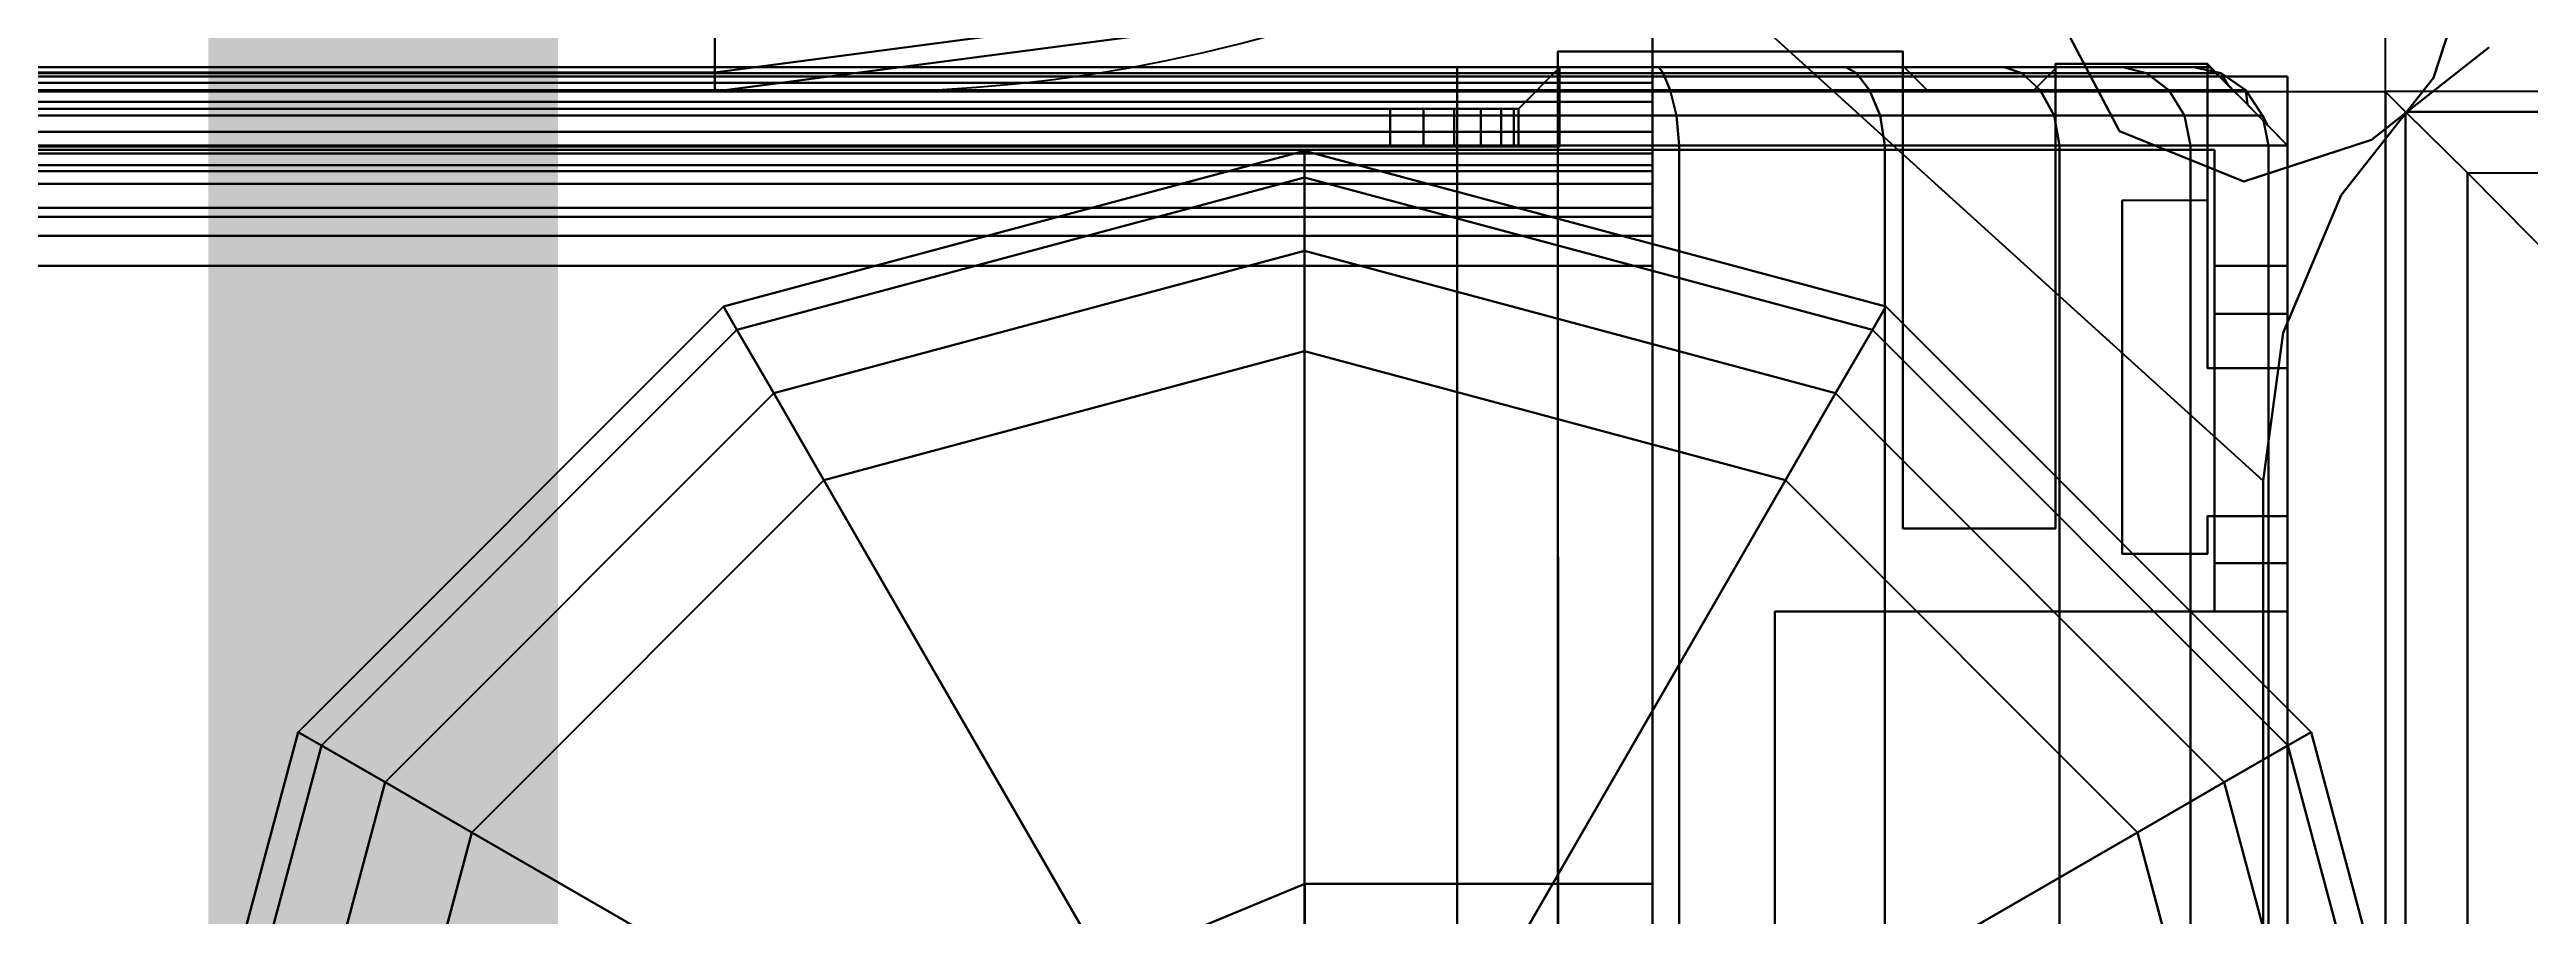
# Model space of a CAD drawing. Extents: x -170 to 1783, y -20 to 1205.
# Drawn here: x 1179.668 to 1181.696, y 281.063 to 281.769 of the extents above; entities that cross this region are included whole.
import ezdxf
from ezdxf.enums import TextEntityAlignment as Align

# ---------------------------------------------------------------- set-up
doc = ezdxf.new("R2010")
doc.units = 0
doc.header["$LTSCALE"] = 96
doc.header["$MEASUREMENT"] = 0
for name, color, linetype in [('A-FURN-3-PANEL-GLIDE', 7, 'Continuous'), ('A-FURN-3-PANEL-GLIDE-HOUSING', 7, 'Continuous'), ('A-FURN-3-PANEL-RACE', 7, 'Continuous'), ('A-FURN-3-PANEL-SIDE1', 7, 'Continuous'), ('A-FURN-3-PANEL-SIDE2', 7, 'Continuous'), ('A-FURN-3-PANEL-TOPCAP', 7, 'Continuous'), ('A-FURN-3-PANEL-TRIM', 7, 'Continuous'), ('A-FURN-3-WKSF-TRIM', 7, 'Continuous'), ('A-FURN-P-PNLS', 7, 'Continuous'), ('A-FURN-P-WKSF', 7, 'Continuous'), ('MAIN_ELECTRICAL', 7, 'Continuous'), ('MAIN_PANEL', 7, 'Continuous'), ('MAIN_PANEL_COMP', 7, 'Continuous'), ('MAIN_WKSURF', 7, 'Continuous'), ('SM', 7, 'Continuous')]:
    doc.layers.add(name, color=color, linetype=linetype)

# ---------------------------------------------------------------- blocks, each defined once
blk = doc.blocks.new('EC-EFP-456')
at = {"layer": 'A-FURN-3-PANEL-GLIDE', "color": 20, "linetype": 'Continuous'}
for points in [[(46.6501, 1.8052, 0.2464), (46.6391, 1.8242, 0.1642), (47.115, 1.9517, 0.1642), (47.115, 1.9297, 0.2464)], [(46.6391, 1.8242, 0.1642), (46.6501, 1.8052, 0.0821), (47.115, 1.9297, 0.0821), (47.115, 1.9517, 0.1642)], [(47.115, 1.9297, 0.2464), (47.115, 1.9517, 0.1642), (47.5909, 1.8242, 0.1642), (47.5799, 1.8052, 0.2464)], [(47.115, 1.9517, 0.1642), (47.115, 1.9297, 0.0821), (47.5799, 1.8052, 0.0821), (47.5909, 1.8242, 0.1642)], [(46.6802, 1.7531, 0.3065), (46.6501, 1.8052, 0.2464), (47.115, 1.9297, 0.2464), (47.115, 1.8696, 0.3065)], [(46.6501, 1.8052, 0.0821), (46.6802, 1.7531, 0.022), (47.115, 1.8696, 0.022), (47.115, 1.9297, 0.0821)], [(47.115, 1.8696, 0.3065), (47.115, 1.9297, 0.2464), (47.5799, 1.8052, 0.2464), (47.5498, 1.7531, 0.3065)], [(47.115, 1.9297, 0.0821), (47.115, 1.8696, 0.022), (47.5498, 1.7531, 0.022), (47.5799, 1.8052, 0.0821)], [(46.7213, 1.682, 0.3285), (46.6802, 1.7531, 0.3065), (47.115, 1.8696, 0.3065), (47.115, 1.7875, 0.3285)], [(46.6802, 1.7531, 0.022), (46.7213, 1.682), (47.115, 1.7875), (47.115, 1.8696, 0.022)], [(47.115, 1.7875, 0.3285), (47.115, 1.8696, 0.3065), (47.5498, 1.7531, 0.3065), (47.5088, 1.682, 0.3285)], [(47.115, 1.8696, 0.022), (47.115, 1.7875), (47.5088, 1.682), (47.5498, 1.7531, 0.022)], [(46.3098, 1.4649, 0.2464), (46.2908, 1.4759, 0.1642), (46.6391, 1.8242, 0.1642), (46.6501, 1.8052, 0.2464)], [(46.2908, 1.4759, 0.1642), (46.3098, 1.4649, 0.0821), (46.6501, 1.8052, 0.0821), (46.6391, 1.8242, 0.1642)], [(47.5799, 1.8052, 0.2464), (47.5909, 1.8242, 0.1642), (47.9392, 1.4759, 0.1642), (47.9202, 1.4649, 0.2464)], [(47.5909, 1.8242, 0.1642), (47.5799, 1.8052, 0.0821), (47.9202, 1.4649, 0.0821), (47.9392, 1.4759, 0.1642)], [(46.3619, 1.4348, 0.3065), (46.3098, 1.4649, 0.2464), (46.6501, 1.8052, 0.2464), (46.6802, 1.7531, 0.3065)], [(46.3098, 1.4649, 0.0821), (46.3619, 1.4348, 0.022), (46.6802, 1.7531, 0.022), (46.6501, 1.8052, 0.0821)], [(47.0138, 1.1754, 0.3285), (46.7213, 1.682, 0.3285), (47.115, 1.7875, 0.3285), (47.115, 1.2025, 0.3285)], [(47.115, 1.2025, 0.3285), (47.115, 1.7875, 0.3285), (47.5088, 1.682, 0.3285), (47.2163, 1.1754, 0.3285)], [(47.5498, 1.7531, 0.3065), (47.5799, 1.8052, 0.2464), (47.9202, 1.4649, 0.2464), (47.8681, 1.4348, 0.3065)], [(47.5799, 1.8052, 0.0821), (47.5498, 1.7531, 0.022), (47.8681, 1.4348, 0.022), (47.9202, 1.4649, 0.0821)], [(46.433, 1.3937, 0.3285), (46.3619, 1.4348, 0.3065), (46.6802, 1.7531, 0.3065), (46.7213, 1.682, 0.3285)], [(46.3619, 1.4348, 0.022), (46.433, 1.3937), (46.7213, 1.682), (46.6802, 1.7531, 0.022)], [(47.5088, 1.682, 0.3285), (47.5498, 1.7531, 0.3065), (47.8681, 1.4348, 0.3065), (47.797, 1.3937, 0.3285)], [(47.5498, 1.7531, 0.022), (47.5088, 1.682), (47.797, 1.3937), (47.8681, 1.4348, 0.022)], [(46.9396, 1.1013, 0.3285), (46.433, 1.3937, 0.3285), (46.7213, 1.682, 0.3285), (47.0138, 1.1754, 0.3285)], [(47.2163, 1.1754, 0.3285), (47.5088, 1.682, 0.3285), (47.797, 1.3937, 0.3285), (47.2904, 1.1013, 0.3285)], [(46.1853, 1, 0.2464), (46.1632, 1, 0.1642), (46.2908, 1.4759, 0.1642), (46.3098, 1.4649, 0.2464)], [(46.1632, 1, 0.1642), (46.1853, 1, 0.0821), (46.3098, 1.4649, 0.0821), (46.2908, 1.4759, 0.1642)], [(46.2454, 1, 0.3065), (46.1853, 1, 0.2464), (46.3098, 1.4649, 0.2464), (46.3619, 1.4348, 0.3065)], [(46.1853, 1, 0.0821), (46.2454, 1, 0.022), (46.3619, 1.4348, 0.022), (46.3098, 1.4649, 0.0821)], [(47.8681, 1.4348, 0.3065), (47.9202, 1.4649, 0.2464), (48.0447, 1, 0.2464), (47.9846, 1, 0.3065)], [(47.9202, 1.4649, 0.0821), (47.8681, 1.4348, 0.022), (47.9846, 1, 0.022), (48.0447, 1, 0.0821)], [(47.9202, 1.4649, 0.2464), (47.9392, 1.4759, 0.1642), (48.0667, 1, 0.1642), (48.0447, 1, 0.2464)], [(47.9392, 1.4759, 0.1642), (47.9202, 1.4649, 0.0821), (48.0447, 1, 0.0821), (48.0667, 1, 0.1642)], [(46.3275, 1, 0.3285), (46.2454, 1, 0.3065), (46.3619, 1.4348, 0.3065), (46.433, 1.3937, 0.3285)], [(46.2454, 1, 0.022), (46.3275, 1), (46.433, 1.3937), (46.3619, 1.4348, 0.022)], [(47.797, 1.3937, 0.3285), (47.8681, 1.4348, 0.3065), (47.9846, 1, 0.3065), (47.9025, 1, 0.3285)], [(47.8681, 1.4348, 0.022), (47.797, 1.3937), (47.9025, 1), (47.9846, 1, 0.022)], [(46.9125, 1, 0.3285), (46.3275, 1, 0.3285), (46.433, 1.3937, 0.3285), (46.9396, 1.1013, 0.3285)], [(47.2904, 1.1013, 0.3285), (47.797, 1.3937, 0.3285), (47.9025, 1, 0.3285), (47.3175, 1, 0.3285)]]:
    blk.add_3dface(points, dxfattribs=at)
at = {"layer": 'A-FURN-3-PANEL-GLIDE', "color": 20, "linetype": 'Continuous', "invisible_edges": 12}
for points in [[(47.115, 1), (47.115, 1.7875), (46.7213, 1.682)], [(47.115, 1), (47.5088, 1.682), (47.115, 1.7875)], [(47.115, 1), (46.7213, 1.682), (46.433, 1.3937)], [(47.115, 1), (47.797, 1.3937), (47.5088, 1.682)], [(47.115, 1), (46.433, 1.3937), (46.3275, 1)], [(47.115, 1), (47.9025, 1), (47.797, 1.3937)]]:
    blk.add_3dface(points, dxfattribs=at)
at = {"layer": 'A-FURN-3-PANEL-GLIDE-HOUSING', "color": 40, "linetype": 'Continuous'}
for points in [[(47.1152, 1.3517, 3.6147), (46.8656, 1.2483, 3.6147), (46.8656, 1.2483, 4.1997), (47.1152, 1.3517, 4.1997)], [(47.1152, 1.3517, 4.1997), (46.8656, 1.2483, 4.1997), (46.8939, 1.22, 4.2397), (47.1152, 1.3117, 4.2397)], [(47.1152, 1.3117, 3.5747), (46.8939, 1.22, 3.5747), (46.8656, 1.2483, 3.6147), (47.1152, 1.3517, 3.6147)], [(47.1152, 1.3517, 4.1997), (47.1152, 1.3117, 4.2397), (47.4, 1.3117, 4.2397), (47.4, 1.3517, 4.1997)], [(47.1152, 1.3517, 4.1997), (47.4, 1.3517, 4.1997), (47.4, 1.3517, 3.6147), (47.1152, 1.3517, 3.6147)], [(47.1152, 1.3117, 3.5747), (47.1152, 1.3517, 3.6147), (47.4, 1.3517, 3.6147), (47.4, 1.3117, 3.5747)]]:
    blk.add_3dface(points, dxfattribs=at)
at = {"layer": 'A-FURN-3-PANEL-RACE', "color": 40, "linetype": 'Continuous'}
for points, invisible_edges in [([(0.08, 2.0125, 3.515), (0.08, 2.0125, 0.3963), (47.92, 2.0125, 0.3963), (47.92, 2.0125, 3.515)], 8), ([(0.5, 1.5745, 0.3963), (47.5, 1.5745, 0.3963), (0.08, 2.0125, 0.3963), (0.08, 1.5745, 0.3963)], 3), ([(47.5, 1.5745, 0.3963), (47.92, 1.5745, 0.3963), (47.92, 2.0125, 0.3963), (0.08, 2.0125, 0.3963)], 8), ([(0.6, 2.0125, 4.0847), (0.6, 2.0125, 3.515), (47.4, 2.0125, 3.515), (47.4, 2.0125, 4.0847)], 2), ([(47.4, 1.9525, 3.515), (47.4, 1.9525, 4.0847), (47.4, 2.0125, 4.0847), (47.4, 2.0125, 3.515)], 2), ([(47.86, 1.9525, 3.515), (47.4, 1.9525, 3.515), (47.4, 2.0125, 3.515), (47.92, 2.0125, 3.515)], 8), ([(47.4, 1.9493, 4.1093), (47.4, 2.0072, 4.1248), (47.4, 2.0125, 4.0847), (47.4, 1.9525, 4.0847)], 5), ([(47.86, 1.5745, 3.515), (47.86, 1.9525, 3.515), (47.92, 2.0125, 3.515), (47.92, 1.5745, 3.515)], 2), ([(47.92, 1.8575, 3.1951), (47.92, 2.0125, 3.515), (47.92, 2.0125, 0.3963), (47.92, 1.8575, 1.4986)], 5), ([(47.92, 1.8181, 1.4986), (47.92, 1.8575, 1.4986), (47.92, 2.0125, 0.3963), (47.92, 1.5745, 0.3963)], 10), ([(47.92, 1.5745, 3.245), (47.92, 1.5745, 3.515), (47.92, 2.0125, 3.515), (47.92, 1.8575, 3.1951)], 4), ([(47.4, 1.9398, 4.1322), (47.4, 1.9918, 4.1622), (47.4, 2.0072, 4.1248), (47.4, 1.9493, 4.1093)], 5), ([(47.4, 1.9247, 4.1519), (47.4, 1.9671, 4.1943), (47.4, 1.9918, 4.1622), (47.4, 1.9398, 4.1322)], 5), ([(47.86, 1.9525, 0.4563), (0.14, 1.9525, 0.4563), (0.14, 1.9525, 3.515), (47.86, 1.9525, 3.515)], 4), ([(0.5, 1.5745, 0.4563), (0.14, 1.5745, 0.4563), (0.14, 1.9525, 0.4563), (47.5, 1.5745, 0.4563)], 12), ([(47.5, 1.5745, 0.4563), (0.14, 1.9525, 0.4563), (47.86, 1.9525, 0.4563), (47.86, 1.5745, 0.4563)], 1), ([(47.4, 1.9525, 3.515), (0.6, 1.9525, 3.515), (0.6, 1.9525, 4.0847), (47.4, 1.9525, 4.0847)], 1), ([(47.4, 1.905, 4.1669), (47.4, 1.935, 4.2189), (47.4, 1.9671, 4.1943), (47.4, 1.9247, 4.1519)], 5), ([(47.86, 1.9525, 0.4563), (47.86, 1.9525, 3.515), (47.86, 1.8575, 3.1951), (47.86, 1.8575, 1.4986)], 10), ([(47.86, 1.5745, 0.4563), (47.86, 1.9525, 0.4563), (47.86, 1.8575, 1.4986), (47.86, 1.8181, 1.4986)], 10), ([(47.86, 1.8575, 3.1951), (47.86, 1.9525, 3.515), (47.86, 1.5745, 3.515), (47.86, 1.5745, 3.245)], 1), ([(47.4, 1.8821, 4.1764), (47.4, 1.8976, 4.2344), (47.4, 1.935, 4.2189), (47.4, 1.905, 4.1669)], 5), ([(47.4, 1.8575, 4.1797), (47.4, 1.8575, 4.2397), (47.4, 1.8976, 4.2344), (47.4, 1.8821, 4.1764)], 4), ([(47.86, 1.5745, 1.7894), (47.86, 1.5745, 0.4563), (47.86, 1.8181, 1.4986), (47.86, 1.614, 1.7894)], 2), ([(47.92, 1.614, 1.7894), (47.92, 1.8181, 1.4986), (47.92, 1.5745, 0.3963), (47.92, 1.5745, 1.7894)], 2), ([(47.5, 1.2625, 0.3963), (47.5, 1.5745, 0.3963), (0.5, 1.5745, 0.3963), (45.902, 1.2625, 0.3963)], 6), ([(47.5, 1.2625, 0.4563), (45.902, 1.2625, 0.4563), (0.5, 1.5745, 0.4563), (47.5, 1.5745, 0.4563)], 6), ([(47.5, 1.5745, 0.3963), (47.5, 1.5745, 0.4563), (47.86, 1.5745, 0.4563), (47.92, 1.5745, 0.3963)], 4), ([(47.92, 1.5745, 0.3963), (47.86, 1.5745, 0.4563), (47.86, 1.5745, 1.7894), (47.92, 1.5745, 1.7894)], 1)]:
    blk.add_3dface(points, dxfattribs=dict(at, invisible_edges=invisible_edges))
for points in [[(0.6, 2.0072, 4.1248), (0.6, 2.0125, 4.0847), (47.4, 2.0125, 4.0847), (47.4, 2.0072, 4.1248)], [(0.6, 1.9918, 4.1622), (0.6, 2.0072, 4.1248), (47.4, 2.0072, 4.1248), (47.4, 1.9918, 4.1622)], [(0.6, 1.9671, 4.1943), (0.6, 1.9918, 4.1622), (47.4, 1.9918, 4.1622), (47.4, 1.9671, 4.1943)], [(0.6, 1.935, 4.2189), (0.6, 1.9671, 4.1943), (47.4, 1.9671, 4.1943), (47.4, 1.935, 4.2189)], [(47.4, 1.9493, 4.1093), (47.4, 1.9525, 4.0847), (0.6, 1.9525, 4.0847), (0.6, 1.9493, 4.1093)], [(47.4, 1.9398, 4.1322), (47.4, 1.9493, 4.1093), (0.6, 1.9493, 4.1093), (0.6, 1.9398, 4.1322)], [(47.4, 1.9247, 4.1519), (47.4, 1.9398, 4.1322), (0.6, 1.9398, 4.1322), (0.6, 1.9247, 4.1519)], [(0.6, 1.8976, 4.2344), (0.6, 1.935, 4.2189), (47.4, 1.935, 4.2189), (47.4, 1.8976, 4.2344)], [(47.4, 1.905, 4.1669), (47.4, 1.9247, 4.1519), (0.6, 1.9247, 4.1519), (0.6, 1.905, 4.1669)], [(47.4, 1.8821, 4.1764), (47.4, 1.905, 4.1669), (0.6, 1.905, 4.1669), (0.6, 1.8821, 4.1764)], [(0.6, 1.8575, 4.2397), (0.6, 1.8976, 4.2344), (47.4, 1.8976, 4.2344), (47.4, 1.8575, 4.2397)], [(47.4, 1.8575, 4.1797), (47.4, 1.8821, 4.1764), (0.6, 1.8821, 4.1764), (0.6, 1.8575, 4.1797)], [(0.6, 1.8575, 4.1797), (0.6, 1.8575, 4.2397), (47.4, 1.8575, 4.2397), (47.4, 1.8575, 4.1797)], [(47.86, 1.8575, 1.4986), (47.86, 1.8575, 3.1951), (47.92, 1.8575, 3.1951), (47.92, 1.8575, 1.4986)], [(47.92, 1.8181, 1.4986), (47.86, 1.8181, 1.4986), (47.86, 1.8575, 1.4986), (47.92, 1.8575, 1.4986)], [(47.86, 1.8575, 3.1951), (47.86, 1.5745, 3.245), (47.92, 1.5745, 3.245), (47.92, 1.8575, 3.1951)], [(47.92, 1.614, 1.7894), (47.86, 1.614, 1.7894), (47.86, 1.8181, 1.4986), (47.92, 1.8181, 1.4986)], [(47.92, 1.5745, 1.7894), (47.86, 1.5745, 1.7894), (47.86, 1.614, 1.7894), (47.92, 1.614, 1.7894)], [(47.5, 1.2625, 0.3963), (47.5, 1.2625, 0.4563), (47.5, 1.5745, 0.4563), (47.5, 1.5745, 0.3963)], [(47.86, 1.5745, 3.245), (47.86, 1.5745, 3.515), (47.92, 1.5745, 3.515), (47.92, 1.5745, 3.245)]]:
    blk.add_3dface(points, dxfattribs=at)
at = {"layer": 'A-FURN-3-PANEL-SIDE1', "color": 7, "linetype": 'Continuous'}
for points in [[(47.3224, 1.955, 55.7401), (47.3228, 0.045, 55.7401), (0.6776, 0.045, 55.7401), (0.6776, 1.955, 55.7401)], [(47.3224, 0.045, 4.2397), (47.3224, 1.955, 4.2397), (0.6776, 1.955, 4.2397), (0.6776, 0.045, 4.2397)], [(47.3228, 0.045, 55.7401), (47.3224, 1.955, 55.7401), (47.3224, 1.955, 4.2397), (47.3224, 0.045, 4.2397)]]:
    blk.add_3dface(points, dxfattribs=at)
at = {"layer": 'A-FURN-3-PANEL-SIDE2', "color": 7, "linetype": 'Continuous'}
blk.add_3dface([(0.6776, 1.955, 55.7401), (0.6776, 1.955, 4.2397), (47.3224, 1.955, 4.2397), (47.3224, 1.955, 55.7401)], dxfattribs=at)
at = {"layer": 'A-FURN-3-PANEL-TOPCAP', "color": 60, "linetype": 'Continuous'}
for points, invisible_edges in [([(0.76, 2.02, 56.286), (0.76, 2.02, 56.161), (47.24, 2.02, 56.161), (47.24, 2.02, 56.286)], 5), ([(47.24, 2, 56.141), (47.24, 2.02, 56.161), (0.76, 2.02, 56.161), (0.76, 2, 56.141)], 5), ([(47.24, 2.02, 56.036), (47.24, 2, 56.056), (0.76, 2, 56.056), (0.76, 2.02, 56.036)], 5), ([(0.76, 2.02, 56.036), (0.815, 2.02, 55.7741), (47.185, 2.02, 55.7741), (47.24, 2.02, 56.036)], 5), ([(47.185, 2.02, 55.7741), (0.815, 2.02, 55.7741), (0.815, 1.986, 55.7401), (47.185, 1.986, 55.7401)], 10), ([(47.185, 2.02, 55.7741), (47.185, 1.986, 55.7401), (47.2122, 1.986, 55.7365), (47.221, 2.02, 55.7693)], 5), ([(47.185, 2.02, 55.7741), (47.221, 2.02, 55.7693), (47.3404, 2.02, 56.0218), (47.24, 2.02, 56.036)], 10), ([(47.221, 2.02, 55.7693), (47.2122, 1.986, 55.7365), (47.2375, 1.986, 55.726), (47.2545, 2.02, 55.7554)], 5), ([(47.4331, 2.02, 55.9807), (47.3404, 2.02, 56.0218), (47.221, 2.02, 55.7693), (47.2545, 2.02, 55.7554)], 10), ([(47.2545, 2.02, 55.7554), (47.2375, 1.986, 55.726), (47.2593, 1.986, 55.7093), (47.2833, 2.02, 55.7333)], 5), ([(47.4051, 2.02, 56.2633), (47.24, 2.02, 56.286), (47.24, 2.02, 56.161), (47.3727, 2.02, 56.1426)], 10), ([(47.3727, 2.02, 56.1426), (47.24, 2.02, 56.161), (47.24, 2, 56.141), (47.3676, 2, 56.1232)], 10), ([(47.3456, 2, 56.0411), (47.24, 2, 56.056), (47.24, 2.02, 56.036), (47.3404, 2.02, 56.0218)], 10), ([(47.2545, 2.02, 55.7554), (47.2833, 2.02, 55.7333), (47.5111, 2.02, 55.9159), (47.4331, 2.02, 55.9807)], 10), ([(47.2833, 2.02, 55.7333), (47.2593, 1.986, 55.7093), (47.276, 1.986, 55.6875), (47.3054, 2.02, 55.7045)], 5), ([(47.3054, 2.02, 55.7045), (47.276, 1.986, 55.6875), (47.2864, 1.986, 55.6622), (47.3193, 2.02, 55.671)], 5), ([(47.5685, 2.02, 55.8323), (47.5111, 2.02, 55.9159), (47.2833, 2.02, 55.7333), (47.3054, 2.02, 55.7045)], 10), ([(47.3193, 2.02, 55.671), (47.2864, 1.986, 55.6622), (47.29, 1.986, 55.635), (47.324, 2.02, 55.635)], 1), ([(47.3054, 2.02, 55.7045), (47.3193, 2.02, 55.671), (47.601, 2.02, 55.7363), (47.5685, 2.02, 55.8323)], 10), ([(47.3193, 2.02, 55.671), (47.324, 2.02, 55.635), (47.606, 2.02, 55.635), (47.601, 2.02, 55.7363)], 8), ([(47.324, 2.02, 55.635), (47.324, -0.02, 55.635), (47.606, -0.02, 55.635), (47.606, 2.02, 55.635)], 5), ([(47.4431, 2, 55.9981), (47.3456, 2, 56.0411), (47.3404, 2.02, 56.0218), (47.4331, 2.02, 55.9807)], 10), ([(47.4956, 2.02, 56.0891), (47.3727, 2.02, 56.1426), (47.3676, 2, 56.1232), (47.4856, 2, 56.0717)], 10), ([(47.5581, 2.02, 56.1974), (47.4051, 2.02, 56.2633), (47.3727, 2.02, 56.1426), (47.4956, 2.02, 56.0891)], 10), ([(47.5252, 2, 55.9301), (47.4431, 2, 55.9981), (47.4331, 2.02, 55.9807), (47.5111, 2.02, 55.9159)], 10), ([(47.5995, 2.02, 56.0044), (47.4956, 2.02, 56.0891), (47.4856, 2, 56.0717), (47.5854, 2, 55.9903)], 10), ([(47.6879, 2.02, 56.0929), (47.5581, 2.02, 56.1974), (47.4956, 2.02, 56.0891), (47.5995, 2.02, 56.0044)], 10), ([(47.5858, 2, 55.8424), (47.5252, 2, 55.9301), (47.5111, 2.02, 55.9159), (47.5685, 2.02, 55.8323)], 10), ([(47.6202, 2, 55.7415), (47.5858, 2, 55.8424), (47.5685, 2.02, 55.8323), (47.601, 2.02, 55.7363)], 10), ([(47.6768, 2.02, 55.8949), (47.5995, 2.02, 56.0044), (47.5854, 2, 55.9903), (47.6595, 2, 55.8849)], 10), ([(47.7851, 2.02, 55.9575), (47.6879, 2.02, 56.0929), (47.5995, 2.02, 56.0044), (47.6768, 2.02, 55.8949)], 10), ([(47.6259, 2, 55.635), (47.6202, 2, 55.7415), (47.601, 2.02, 55.7363), (47.606, 2.02, 55.635)], 2), ([(47.606, 2.02, 55.635), (47.606, -0.02, 55.635), (47.6259, 0, 55.635), (47.6259, 2, 55.635)], 5), ([(47.7217, 2.02, 55.7687), (47.6768, 2.02, 55.8949), (47.6595, 2, 55.8849), (47.7024, 2, 55.7635)], 10), ([(47.8425, 2.02, 55.8011), (47.7851, 2.02, 55.9575), (47.6768, 2.02, 55.8949), (47.7217, 2.02, 55.7687)], 10), ([(47.731, 2.02, 55.635), (47.7217, 2.02, 55.7687), (47.7024, 2, 55.7635), (47.711, 2, 55.635)], 2), ([(47.711, 2, 55.635), (47.711, 0, 55.635), (47.731, -0.02, 55.635), (47.731, 2.02, 55.635)], 5), ([(47.856, 2.02, 55.635), (47.8425, 2.02, 55.8011), (47.7217, 2.02, 55.7687), (47.731, 2.02, 55.635)], 2), ([(47.856, -0.02, 55.635), (47.856, 2.02, 55.635), (47.731, 2.02, 55.635), (47.731, -0.02, 55.635)], 5), ([(47.8715, 2.0047, 55.635), (47.856, 2.02, 55.635), (47.856, -0.02, 55.635), (47.8715, -0.0047, 55.635)], 10), ([(0.76, 2, 56.141), (0.76, 2, 56.056), (47.24, 2, 56.056), (47.24, 2, 56.141)], 5), ([(47.3676, 2, 56.1232), (47.24, 2, 56.141), (47.24, 2, 56.056), (47.3456, 2, 56.0411)], 10), ([(47.4856, 2, 56.0717), (47.3676, 2, 56.1232), (47.3456, 2, 56.0411), (47.4431, 2, 55.9981)], 10), ([(47.5854, 2, 55.9903), (47.4856, 2, 56.0717), (47.4431, 2, 55.9981), (47.5252, 2, 55.9301)], 10), ([(47.6595, 2, 55.8849), (47.5854, 2, 55.9903), (47.5252, 2, 55.9301), (47.5858, 2, 55.8424)], 10), ([(47.7024, 2, 55.7635), (47.6595, 2, 55.8849), (47.5858, 2, 55.8424), (47.6202, 2, 55.7415)], 10), ([(47.711, 2, 55.635), (47.7024, 2, 55.7635), (47.6202, 2, 55.7415), (47.6259, 2, 55.635)], 2), ([(47.711, 0, 55.635), (47.711, 2, 55.635), (47.6259, 2, 55.635), (47.6259, 0, 55.635)], 5), ([(47.8715, -0.0047, 55.635), (47.8871, 0.0106, 55.635), (47.8871, 1.9894, 55.635), (47.8715, 2.0047, 55.635)], 10), ([(47.9035, 1.9727, 55.635), (47.8871, 1.9894, 55.635), (47.8871, 0.0106, 55.635), (47.9035, 0.0273, 55.635)], 10), ([(47.9035, 0.0273, 55.635), (47.92, 0.044, 55.635), (47.92, 1.956, 55.635), (47.9035, 1.9727, 55.635)], 8)]:
    blk.add_3dface(points, dxfattribs=dict(at, invisible_edges=invisible_edges))
for points in [[(47.24, 2.02, 56.286), (47.24, 2.0151, 56.3105), (0.76, 2.0151, 56.3105), (0.76, 2.02, 56.286)], [(47.24, 2.0151, 56.3105), (47.24, 2.0013, 56.3313), (0.76, 2.0013, 56.3313), (0.76, 2.0151, 56.3105)], [(47.24, 2.02, 56.286), (47.4051, 2.02, 56.2633), (47.4087, 2.0151, 56.2864), (47.24, 2.0151, 56.3105)], [(47.24, 2.0151, 56.3105), (47.4087, 2.0151, 56.2864), (47.4143, 2.0013, 56.3065), (47.24, 2.0013, 56.3313)], [(47.29, 1.955, 55.635), (47.324, 1.955, 55.635), (47.324, 2.02, 55.635), (47.29, 1.986, 55.635)], [(47.4051, 2.02, 56.2633), (47.5581, 2.02, 56.1974), (47.5669, 2.0151, 56.2168), (47.4087, 2.0151, 56.2864)], [(47.4087, 2.0151, 56.2864), (47.5669, 2.0151, 56.2168), (47.5775, 2.0013, 56.2349), (47.4143, 2.0013, 56.3065)], [(47.5581, 2.02, 56.1974), (47.6879, 2.02, 56.0929), (47.7022, 2.0151, 56.1072), (47.5669, 2.0151, 56.2168)], [(47.5669, 2.0151, 56.2168), (47.7022, 2.0151, 56.1072), (47.7172, 2.0013, 56.1222), (47.5775, 2.0013, 56.2349)], [(47.6879, 2.02, 56.0929), (47.7851, 2.02, 55.9575), (47.8045, 2.0151, 55.9663), (47.7022, 2.0151, 56.1072)], [(47.7022, 2.0151, 56.1072), (47.8045, 2.0151, 55.9663), (47.8226, 2.0013, 55.977), (47.7172, 2.0013, 56.1222)], [(47.7851, 2.02, 55.9575), (47.8425, 2.02, 55.8011), (47.8656, 2.0151, 55.8048), (47.8045, 2.0151, 55.9663)], [(47.8045, 2.0151, 55.9663), (47.8656, 2.0151, 55.8048), (47.8857, 2.0013, 55.8104), (47.8226, 2.0013, 55.977)], [(47.8425, 2.02, 55.8011), (47.856, 2.02, 55.635), (47.8715, 2.0047, 55.635), (47.8656, 2.0151, 55.8048)], [(47.8656, 2.0151, 55.8048), (47.8715, 2.0047, 55.635), (47.8871, 1.9894, 55.635), (47.8857, 2.0013, 55.8104)], [(47.24, 2.0013, 56.3313), (47.24, 1.9805, 56.3451), (0.76, 1.9805, 56.3451), (0.76, 2.0013, 56.3313)], [(47.24, 2.0013, 56.3313), (47.4143, 2.0013, 56.3065), (47.4194, 1.9805, 56.3203), (47.24, 1.9805, 56.3451)], [(47.4143, 2.0013, 56.3065), (47.5775, 2.0013, 56.2349), (47.5864, 1.9805, 56.248), (47.4194, 1.9805, 56.3203)], [(47.5775, 2.0013, 56.2349), (47.7172, 2.0013, 56.1222), (47.7287, 1.9805, 56.1337), (47.5864, 1.9805, 56.248)], [(47.7172, 2.0013, 56.1222), (47.8226, 2.0013, 55.977), (47.8356, 1.9805, 55.9859), (47.7287, 1.9805, 56.1337)], [(47.8226, 2.0013, 55.977), (47.8857, 2.0013, 55.8104), (47.8994, 1.9805, 55.8155), (47.8356, 1.9805, 55.9859)], [(47.8857, 2.0013, 55.8104), (47.8871, 1.9894, 55.635), (47.9035, 1.9727, 55.635), (47.8994, 1.9805, 55.8155)], [(47.24, 1.9805, 56.3451), (47.24, 1.956, 56.35), (0.76, 1.956, 56.35), (0.76, 1.9805, 56.3451)], [(47.185, 1.955, 55.7401), (47.185, 1.986, 55.7401), (0.815, 1.986, 55.7401), (0.815, 1.955, 55.7401)], [(47.185, 1.955, 55.7401), (47.2122, 1.955, 55.7365), (47.2122, 1.986, 55.7365), (47.185, 1.986, 55.7401)], [(47.2122, 1.955, 55.7365), (47.2375, 1.955, 55.726), (47.2375, 1.986, 55.726), (47.2122, 1.986, 55.7365)], [(47.2375, 1.955, 55.726), (47.2593, 1.955, 55.7093), (47.2593, 1.986, 55.7093), (47.2375, 1.986, 55.726)], [(47.24, 1.9805, 56.3451), (47.4194, 1.9805, 56.3203), (47.4216, 1.956, 56.3252), (47.24, 1.956, 56.35)], [(47.2593, 1.955, 55.7093), (47.276, 1.955, 55.6875), (47.276, 1.986, 55.6875), (47.2593, 1.986, 55.7093)], [(47.276, 1.955, 55.6875), (47.2864, 1.955, 55.6622), (47.2864, 1.986, 55.6622), (47.276, 1.986, 55.6875)], [(47.2864, 1.955, 55.6622), (47.29, 1.955, 55.635), (47.29, 1.986, 55.635), (47.2864, 1.986, 55.6622)], [(47.4194, 1.9805, 56.3203), (47.5864, 1.9805, 56.248), (47.5901, 1.956, 56.2528), (47.4216, 1.956, 56.3252)], [(47.5864, 1.9805, 56.248), (47.7287, 1.9805, 56.1337), (47.7332, 1.956, 56.1382), (47.5901, 1.956, 56.2528)], [(47.7287, 1.9805, 56.1337), (47.8356, 1.9805, 55.9859), (47.8405, 1.956, 55.9895), (47.7332, 1.956, 56.1382)], [(47.8356, 1.9805, 55.9859), (47.8994, 1.9805, 55.8155), (47.9043, 1.956, 55.8177), (47.8405, 1.956, 55.9895)], [(47.8994, 1.9805, 55.8155), (47.9035, 1.9727, 55.635), (47.92, 1.956, 55.635), (47.9043, 1.956, 55.8177)], [(0.76, 0.044, 56.35), (0.76, 1.956, 56.35), (47.24, 1.956, 56.35), (47.24, 0.044, 56.35)], [(47.4216, 0.044, 56.3252), (47.24, 0.044, 56.35), (47.24, 1.956, 56.35), (47.4216, 1.956, 56.3252)], [(47.5901, 0.044, 56.2528), (47.4216, 0.044, 56.3252), (47.4216, 1.956, 56.3252), (47.5901, 1.956, 56.2528)], [(47.7332, 0.044, 56.1382), (47.5901, 0.044, 56.2528), (47.5901, 1.956, 56.2528), (47.7332, 1.956, 56.1382)], [(47.8405, 0.044, 55.9895), (47.7332, 0.044, 56.1382), (47.7332, 1.956, 56.1382), (47.8405, 1.956, 55.9895)], [(47.9043, 0.044, 55.8177), (47.8405, 0.044, 55.9895), (47.8405, 1.956, 55.9895), (47.9043, 1.956, 55.8177)], [(47.92, 0.044, 55.635), (47.9043, 0.044, 55.8177), (47.9043, 1.956, 55.8177), (47.92, 1.956, 55.635)]]:
    blk.add_3dface(points, dxfattribs=at)
at = {"layer": 'A-FURN-3-PANEL-TRIM', "color": 60, "linetype": 'Continuous'}
for points in [[(47.4, 0.3185, 3.5747), (47.4, 2.1348, 3.5747), (47.4, 2.1348, 4.2397), (47.4, 0.3185, 4.2397)], [(47.4, 2.1348, 3.8013), (47.9, 1.6815, 3.8013), (47.9, 1.6815, 4.013), (47.4, 2.1348, 4.013)], [(48.0735, 2.1159, 4.013), (48.0395, 2.0114, 4.013), (48.0395, 2.0114, 4.2397), (48.0735, 2.1159, 4.2397)], [(48.0735, 2.1159, 3.5747), (48.0395, 2.0114, 3.5747), (48.0395, 2.0114, 3.8013), (48.0735, 2.1159, 3.8013)], [(47.3224, 1.955, 4.2397), (47.3224, 2.0328, 4.2397), (47.3224, 2.0328, 55.635), (47.3224, 1.955, 55.635)], [(47.605, 2.0328, 4.2397), (47.605, 2.0328, 55.635), (47.3224, 2.0328, 55.635), (47.3224, 2.0328, 4.2397)], [(47.605, 1.6426, 55.635), (47.605, 2.0328, 55.635), (47.605, 2.0328, 4.2397), (47.605, 1.6426, 4.2397)], [(47.8543, 2.0228, 4.2397), (47.8543, 2.0228, 55.635), (47.7299, 2.0228, 55.635), (47.7299, 2.0228, 4.2397)], [(47.7299, 2.0228, 55.635), (47.7299, 1.6426, 55.635), (47.7299, 1.6426, 4.2397), (47.7299, 2.0228, 4.2397)], [(47.9198, 1.956, 4.2397), (47.9198, 1.956, 55.635), (47.8543, 2.0228, 55.635), (47.8543, 2.0228, 4.2397)], [(47.9198, 1.956, 55.635), (47.9198, 1.7737, 55.635), (47.8543, 1.7737, 55.635), (47.8543, 2.0228, 55.635)], [(48.0395, 2.0114, 4.013), (47.9639, 1.9153, 4.013), (47.9639, 1.9153, 4.2397), (48.0395, 2.0114, 4.2397)], [(48.0395, 2.0114, 3.5747), (47.9639, 1.9153, 3.5747), (47.9639, 1.9153, 3.8013), (48.0395, 2.0114, 3.8013)], [(47.9198, 1.7737, 55.635), (47.9198, 1.956, 55.635), (47.9198, 1.956, 4.2397), (47.9198, 1.7737, 4.2397)], [(47.7845, 1.6218, 55.635), (47.7845, 1.9109, 55.635), (47.7845, 1.9109, 4.2397), (47.7845, 1.6218, 4.2397)], [(47.8543, 1.9109, 55.635), (47.8543, 1.7737, 55.635), (47.8543, 1.7737, 4.2397), (47.8543, 1.9109, 4.2397)], [(47.9639, 1.9153, 4.013), (47.9163, 1.8027, 4.013), (47.9163, 1.8027, 4.2397), (47.9639, 1.9153, 4.2397)], [(47.9639, 1.9153, 3.5747), (47.9163, 1.8027, 3.5747), (47.9163, 1.8027, 3.8013), (47.9639, 1.9153, 3.8013)], [(47.9163, 1.8027, 4.013), (47.9, 1.6815, 4.013), (47.9, 1.6815, 4.2397), (47.9163, 1.8027, 4.2397)], [(47.9163, 1.8027, 3.5747), (47.9, 1.6815, 3.5747), (47.9, 1.6815, 3.8013), (47.9163, 1.8027, 3.8013)], [(47.8543, 1.7737, 4.2397), (47.8543, 1.7737, 55.635), (47.9198, 1.7737, 55.635), (47.9198, 1.7737, 4.2397)], [(47.9, 1.6815, 4.2397), (47.9, 1.6815, 3.5747), (47.9, 0.3185, 3.5747), (47.9, 0.3185, 4.2397)], [(47.8543, 1.6527, 55.635), (47.8543, 1.6218, 55.635), (47.8543, 1.6218, 4.2397), (47.8543, 1.6527, 4.2397)], [(47.9198, 1.6527, 4.2397), (47.9198, 1.6527, 55.635), (47.8543, 1.6527, 55.635), (47.8543, 1.6527, 4.2397)], [(47.9198, 1.6527, 55.635), (47.9198, 1.6527, 4.2397), (47.9198, 0.3473, 4.2397), (47.9198, 0.3473, 55.635)], [(47.7299, 1.6426, 4.2397), (47.7299, 1.6426, 55.635), (47.605, 1.6426, 55.635), (47.605, 1.6426, 4.2397)], [(47.8543, 1.6218, 4.2397), (47.8543, 1.6218, 55.635), (47.7845, 1.6218, 55.635), (47.7845, 1.6218, 4.2397)]]:
    blk.add_3dface(points, dxfattribs=at)
for points, invisible_edges in [([(47.4, 2.1348, 3.5747), (47.4, 0.3185, 3.5747), (47.9, 0.3185, 3.5747), (47.9, 1.6815, 3.5747)], 10), ([(48.0735, 2.1159, 3.5747), (47.4, 2.1348, 3.5747), (47.9639, 1.9153, 3.5747), (48.0395, 2.0114, 3.5747)], 3), ([(47.9639, 1.9153, 3.5747), (47.4, 2.1348, 3.5747), (47.9, 1.6815, 3.5747), (47.9163, 1.8027, 3.5747)], 3), ([(47.4, 2.1348, 4.2397), (47.9, 1.6815, 4.2397), (47.9, 0.3185, 4.2397), (47.4, 0.3185, 4.2397)], 5), ([(48.0735, 2.1159, 4.2397), (48.0395, 2.0114, 4.2397), (47.9639, 1.9153, 4.2397), (47.4, 2.1348, 4.2397)], 12), ([(47.9639, 1.9153, 4.2397), (47.9163, 1.8027, 4.2397), (47.9, 1.6815, 4.2397), (47.4, 2.1348, 4.2397)], 12), ([(48.0735, 2.1159, 3.8013), (48.0395, 2.0114, 3.8013), (47.9639, 1.9153, 3.8013), (47.4, 2.1348, 3.8013)], 12), ([(47.9639, 1.9153, 3.8013), (47.9163, 1.8027, 3.8013), (47.9, 1.6815, 3.8013), (47.4, 2.1348, 3.8013)], 12), ([(48.0735, 2.1159, 4.013), (47.4, 2.1348, 4.013), (47.9639, 1.9153, 4.013), (48.0395, 2.0114, 4.013)], 3), ([(47.9639, 1.9153, 4.013), (47.4, 2.1348, 4.013), (47.9, 1.6815, 4.013), (47.9163, 1.8027, 4.013)], 3), ([(47.605, -0.0328, 55.635), (47.3224, -0.0328, 55.635), (47.3224, 2.0328, 55.635), (47.605, 2.0328, 55.635)], 8), ([(47.8543, 2.0228, 55.635), (47.8543, 1.9109, 55.635), (47.7845, 1.9109, 55.635), (47.7299, 2.0228, 55.635)], 6), ([(47.7845, 1.9109, 4.2397), (47.7845, 1.9109, 55.635), (47.8543, 1.9109, 55.635), (47.8543, 1.9109, 4.2397)], 2), ([(47.8543, 1.6527, 55.635), (47.9198, 1.6527, 55.635), (47.9198, 0.3473, 55.635), (47.8543, 0.3473, 55.635)], 8), ([(47.7299, 0.3574, 55.635), (47.605, 0.3574, 55.635), (47.605, 1.6426, 55.635), (47.7299, 1.6426, 55.635)], 10), ([(47.8543, 0.3782, 55.635), (47.7845, 0.3782, 55.635), (47.7845, 1.6218, 55.635), (47.8543, 1.6218, 55.635)], 10)]:
    blk.add_3dface(points, dxfattribs=dict(at, invisible_edges=invisible_edges))
at = {"layer": 'A-FURN-P-PNLS', "color": 60, "linetype": 'Continuous'}
for p, q in [((0, 2), (48, 2)), ((48, 2), (48, 0))]:
    blk.add_line(p, q, dxfattribs=at)
at = {"layer": 'MAIN_PANEL', "color": 7, "linetype": 'Continuous'}
for p in [(48, 2), (48, 2, 55.663), (48, 2)]:
    blk.add_point(p, dxfattribs=at)
blk = doc.blocks.new('EC-EFN-256')
at = {"layer": 'A-FURN-3-PANEL-TRIM', "color": 60, "linetype": 'Continuous'}
for points, invisible_edges in [([(23.9639, 0.0847, 3.8013), (23.4, -0.1348, 3.8013), (24.0735, -0.1159, 3.8013), (24.0395, -0.0114, 3.8013)], 3), ([(23.9639, 0.0847, 4.013), (24.0395, -0.0114, 4.013), (24.0735, -0.1159, 4.013), (23.4, -0.1348, 4.013)], 12), ([(24.0735, -0.1159, 3.8013), (23.4, -0.1348, 3.8013), (23.935, -0.269, 3.8013), (24.0322, -0.2178, 3.8013)], 3), ([(24.0735, -0.1159, 4.013), (24.0322, -0.2178, 4.013), (23.935, -0.269, 4.013), (23.4, -0.1348, 4.013)], 12)]:
    blk.add_3dface(points, dxfattribs=dict(at, invisible_edges=invisible_edges))
for points in [[(23.9639, 0.0847, 3.8013), (24.0395, -0.0114, 3.8013), (24.0395, -0.0114, 4.013), (23.9639, 0.0847, 4.013)], [(24.0395, -0.0114, 3.8013), (24.0735, -0.1159, 3.8013), (24.0735, -0.1159, 4.013), (24.0395, -0.0114, 4.013)], [(24.0735, -0.1159, 3.8013), (24.0322, -0.2178, 3.8013), (24.0322, -0.2178, 4.013), (24.0735, -0.1159, 4.013)], [(24.0322, -0.2178, 3.8013), (23.935, -0.269, 3.8013), (23.935, -0.269, 4.013), (24.0322, -0.2178, 4.013)]]:
    blk.add_3dface(points, dxfattribs=at)
at = {"layer": 'A-FURN-P-PNLS', "color": 60, "linetype": 'Continuous'}
for p, q in [((24, 2), (24, 0)), ((24, 0), (0, 0))]:
    blk.add_line(p, q, dxfattribs=at)
at = {"layer": 'MAIN_PANEL', "color": 7, "linetype": 'Continuous'}
for p in [(24, 0), (24, 0, 55.663), (24, 0)]:
    blk.add_point(p, dxfattribs=at)
blk = doc.blocks.new('EC-WYC-64-2424-T')
at = {"layer": 'A-FURN-3-WKSF-TRIM', "color": 40, "linetype": 'Continuous'}
for points in [[(1.018, -0.0619, 28.941), (1.0139, -0.0466, 28.882), (1.368, 0, 28.882), (1.368, -0.0158, 28.941)], [(1.0139, -0.0466, 28.882), (1.0139, -0.0466, 27.868), (1.368, 0, 27.868), (1.368, 0, 28.882)], [(1.0139, -0.0466, 27.868), (1.018, -0.0619, 27.809), (1.368, -0.0158, 27.809), (1.368, 0, 27.868)], [(1.368, 0, 28.882), (1.368, 0, 27.868), (19.9334, 0, 27.868), (19.9334, 0, 28.882)], [(1.368, 0, 27.868), (1.368, -0.0158, 27.809), (19.9334, -0.0158, 27.809), (19.9334, 0, 27.868)], [(1.368, -0.0158, 28.941), (1.368, 0, 28.882), (19.9334, 0, 28.882), (19.9334, -0.0158, 28.941)], [(1.0292, -0.1036, 28.9842), (1.018, -0.0619, 28.941), (1.368, -0.0158, 28.941), (1.368, -0.059, 28.9842)], [(1.018, -0.0619, 27.809), (1.0292, -0.1036, 27.7658), (1.368, -0.059, 27.7658), (1.368, -0.0158, 27.809)], [(1.368, -0.0158, 27.809), (1.368, -0.059, 27.7658), (19.9334, -0.059, 27.7658), (19.9334, -0.0158, 27.809)], [(1.368, -0.059, 28.9842), (1.368, -0.0158, 28.941), (19.9334, -0.0158, 28.941), (19.9334, -0.059, 28.9842)]]:
    blk.add_3dface(points, dxfattribs=at)
at = {"layer": 'A-FURN-P-WKSF', "color": 7, "linetype": 'Continuous'}
blk.add_line((19.9334, 0), (1.25, 0), dxfattribs=at)
blk.add_arc((1.25, -1.25), 1.25, 90, 180, dxfattribs=at)
at = {"layer": 'MAIN_WKSURF', "color": 7, "linetype": 'Continuous'}
blk.add_point((0, 0), dxfattribs=at)
blk.add_point((0, 0), dxfattribs=at)
blk.add_point((0, 0), dxfattribs=at)
blk = doc.blocks.new('EC-FPFS-56')
at = {"layer": 'SM', "color": 60, "linetype": 'Continuous'}
for points in [[(0.0463, -0.0077, 55.6309), (0.0297, -0.0077, 55.5), (0.0297, -2.0077, 55.5), (0.0463, -1.9911, 55.6309)], [(0.0463, -1.9911, 55.6309), (0.0962, -1.9403, 55.751), (0.0971, -0.0077, 55.751), (0.0463, -0.0077, 55.6309)], [(0.1762, -0.0077, 55.8545), (0.0971, -0.0077, 55.751), (0.0962, -1.9403, 55.751), (0.1762, -1.8612, 55.8545)], [(0.1762, -1.8612, 55.8545), (0.0962, -1.9403, 55.751), (1.9624, -1.9403, 55.751), (1.8833, -1.8612, 55.8545)], [(0.0962, -1.9403, 55.751), (0.0463, -1.9911, 55.6309), (2.0131, -1.9911, 55.6309), (1.9624, -1.9403, 55.751)], [(0.0463, -1.9911, 55.6309), (0.0297, -2.0077, 55.5), (2.0297, -2.0077, 55.5), (2.0131, -1.9911, 55.6309)]]:
    blk.add_3dface(points, dxfattribs=at)
blk = doc.blocks.new('EC-HP-TFM-14')
at = {"layer": 'SM', "color": 60, "linetype": 'Continuous', "width": 0.577333}
blk.add_text('TFM-14', height=4, dxfattribs=at).set_placement((-3.3524, -2.6248))

msp = doc.modelspace()

# ---------------------------------------------------------------- block references
at = {"layer": 'MAIN_ELECTRICAL', "color": 47, "linetype": 'Continuous', "rotation": 180}
msp.add_blockref('EC-HP-TFM-14', (1177.53117, 281.73475), dxfattribs=at)
at = {"layer": 'MAIN_PANEL', "color": 47, "linetype": 'Continuous', "rotation": 270}
msp.add_blockref('EC-EFN-256', (1181.58075, 305.73489), dxfattribs=at)
at = {"layer": 'MAIN_PANEL', "color": 47, "linetype": 'Continuous'}
msp.add_blockref('EC-EFP-456', (1133.58075, 279.73489), dxfattribs=at)
at = {"layer": 'MAIN_PANEL_COMP', "color": 47, "linetype": 'Continuous', "rotation": 270}
msp.add_blockref('EC-FPFS-56', (1183.5884, 281.76463), dxfattribs=at)
at = {"layer": 'MAIN_WKSURF', "color": 47, "linetype": 'Continuous'}
ref = msp.add_blockref('EC-WYC-64-2424-T', (1181.58075, 281.73489), dxfattribs=dict(at, rotation=180))
ref.add_attrib('CAPMC', 'ECH', dxfattribs={"color": 47, "linetype": 'Continuous', "height": 0.000000012, "width": 0.666667}).set_placement((1181.58075, 281.73489), align=Align.BOTTOM_LEFT)
ref.add_attrib('CAPPN', 'EC-WYC-64-2424-T', dxfattribs={"color": 47, "linetype": 'Continuous', "height": 0.000000012, "width": 0.666667}).set_placement((1181.58075, 281.73489), align=Align.BOTTOM_LEFT)
ref.add_attrib('CAPMG', 'RSI', dxfattribs={"color": 47, "linetype": 'Continuous', "height": 0.000000012, "width": 0.666667}).set_placement((1181.58075, 281.73489), align=Align.BOTTOM_LEFT)
ref.add_attrib('CAPQTY', '1', dxfattribs={"color": 47, "linetype": 'Continuous', "height": 0.000000012, "width": 0.666667}).set_placement((1181.58075, 281.73489), align=Align.BOTTOM_LEFT)

doc.saveas('drawing.dxf')
